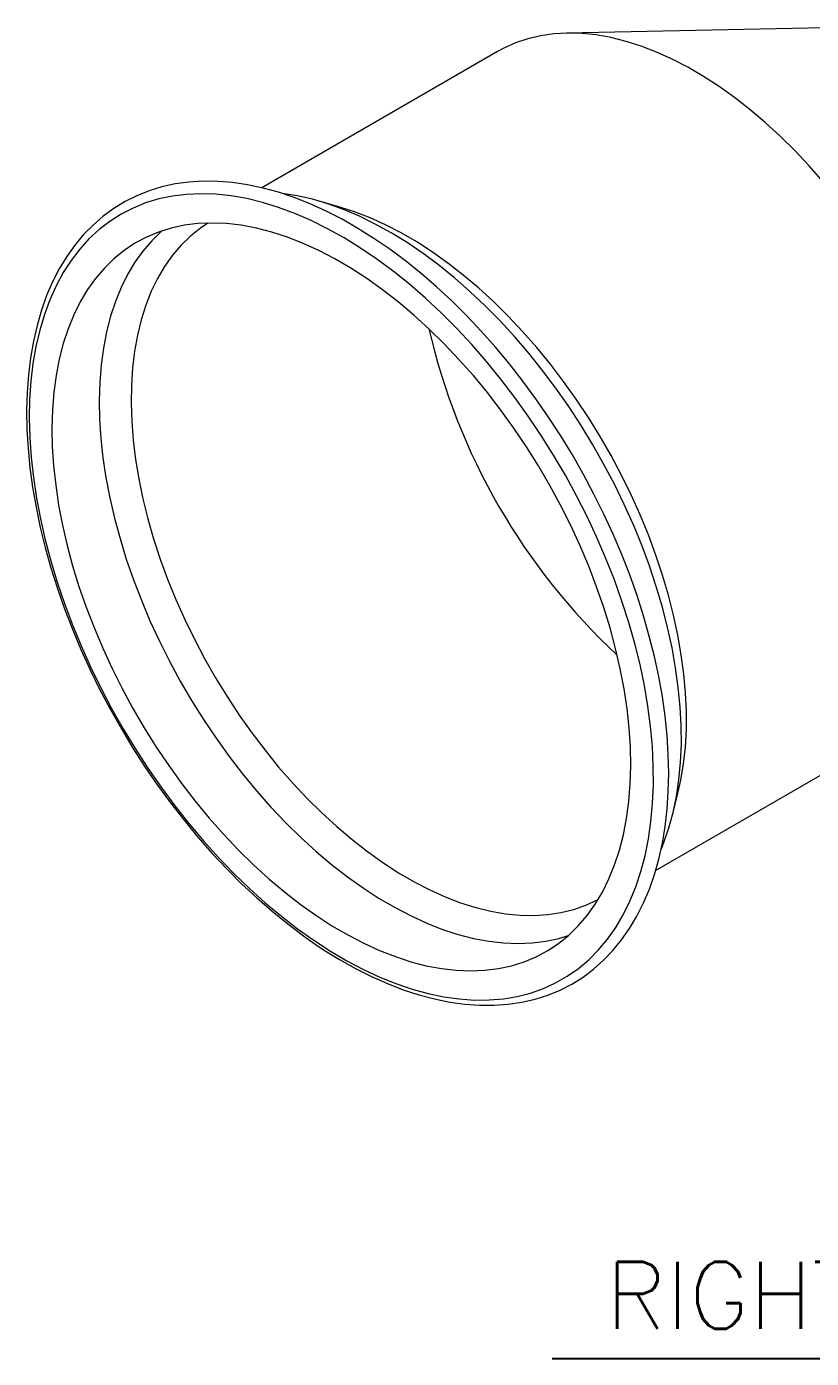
# Model space of a CAD drawing. Extents: x 11 to 120, y 2 to 94.
# Drawn here: x 73.14 to 81.93, y 59.18 to 74.1 of the extents above; entities that cross this region are included whole.
import ezdxf
from ezdxf.enums import TextEntityAlignment as Align

# ---------------------------------------------------------------- set-up
doc = ezdxf.new("R2010")
doc.units = 0
doc.header["$MEASUREMENT"] = 0
doc.linetypes.add('SLD-Solid', pattern=[0])
doc.layers.add('OBJECT', color=7, linetype='CONTINUOUS')
doc.styles.get("Standard").update_dxf_attribs({"font": 'SIMPLEX'})

msp = doc.modelspace()

# ---------------------------------------------------------------- linework, layer by layer
at = {"layer": 'OBJECT', "color": 7, "linetype": 'SLD-Solid', "lineweight": 15}
for p, q in [((82.741, 74.095), (79.187, 74.023)), ((78.415, 73.816), (75.772, 72.29)), ((76.647, 72.074), (76.403, 72.144)), ((80.185, 64.644), (82.829, 66.17)), ((80.375, 65.264), (80.436, 65.51))]:
    msp.add_line(p, q, dxfattribs=at)
at = {"layer": 'OBJECT', "color": 1}
msp.add_line((79.026, 59.18), (88.489, 59.18), dxfattribs=at)
at = {"layer": 'OBJECT', "color": 7, "linetype": 'SLD-Solid', "lineweight": 15, "flags": 128}
for points in [[(82.829, 66.17), (82.882, 66.202), (82.999, 66.285), (83.109, 66.379), (83.211, 66.485), (83.304, 66.602), (83.39, 66.729), (83.466, 66.867), (83.534, 67.014), (83.592, 67.171), (83.641, 67.337), (83.681, 67.511), (83.711, 67.693), (83.731, 67.882), (83.742, 68.078), (83.742, 68.279), (83.733, 68.486), (83.714, 68.698), (83.686, 68.914), (83.647, 69.134), (83.6, 69.356), (83.542, 69.58), (83.476, 69.805), (83.401, 70.031), (83.316, 70.257), (83.224, 70.482), (83.123, 70.706), (83.014, 70.927), (82.898, 71.145), (82.775, 71.36), (82.645, 71.571), (82.508, 71.776), (82.366, 71.976), (82.218, 72.169), (82.065, 72.356), (81.908, 72.535), (81.746, 72.707), (81.581, 72.87), (81.413, 73.023), (81.243, 73.167), (81.07, 73.302), (80.896, 73.425), (80.721, 73.538), (80.546, 73.64), (80.371, 73.731), (80.197, 73.809), (80.025, 73.876), (79.854, 73.93), (79.685, 73.972), (79.52, 74.002), (79.358, 74.019), (79.2, 74.023), (79.046, 74.014), (78.898, 73.993), (78.755, 73.959), (78.617, 73.913), (78.486, 73.855), (78.415, 73.816)], [(76.371, 63.82), (76.465, 63.757), (76.643, 63.647), (76.822, 63.546), (77.001, 63.456), (77.179, 63.377), (77.357, 63.308), (77.533, 63.251), (77.707, 63.205), (77.879, 63.17), (78.048, 63.146), (78.213, 63.134), (78.376, 63.134), (78.534, 63.146), (78.687, 63.168), (78.836, 63.203), (78.979, 63.248), (79.116, 63.305), (79.248, 63.372), (79.373, 63.451), (79.491, 63.539), (79.603, 63.638), (79.707, 63.748), (79.805, 63.867), (79.894, 63.995), (79.976, 64.134), (80.05, 64.281), (80.116, 64.436), (80.173, 64.6), (80.221, 64.772), (80.261, 64.951), (80.292, 65.138), (80.315, 65.33), (80.328, 65.529), (80.332, 65.733), (80.328, 65.942), (80.314, 66.155), (80.292, 66.372), (80.261, 66.592), (80.221, 66.816), (80.172, 67.041), (80.115, 67.268), (80.05, 67.497), (79.977, 67.725), (79.896, 67.954), (79.806, 68.183), (79.71, 68.41), (79.606, 68.636), (79.495, 68.859), (79.377, 69.08), (79.253, 69.298), (79.123, 69.511), (78.987, 69.721), (78.845, 69.925), (78.698, 70.124), (78.547, 70.318), (78.391, 70.505), (78.231, 70.686), (78.067, 70.859), (77.9, 71.024), (77.729, 71.182), (77.557, 71.331), (77.382, 71.471), (77.206, 71.603), (77.028, 71.724), (76.85, 71.836), (76.671, 71.938), (76.492, 72.03), (76.314, 72.111), (76.136, 72.181), (75.96, 72.24), (75.786, 72.288), (75.613, 72.324), (75.444, 72.349), (75.278, 72.362), (75.115, 72.364), (74.956, 72.354), (74.802, 72.333), (74.653, 72.3), (74.509, 72.257), (74.371, 72.201), (74.239, 72.135), (74.113, 72.059), (73.993, 71.971), (73.881, 71.873), (73.775, 71.766), (73.677, 71.648), (73.586, 71.52), (73.503, 71.384), (73.428, 71.238), (73.361, 71.083), (73.303, 70.92), (73.253, 70.749), (73.212, 70.571), (73.18, 70.386), (73.156, 70.194), (73.142, 69.996), (73.136, 69.793), (73.14, 69.585), (73.152, 69.372), (73.173, 69.156), (73.203, 68.936), (73.242, 68.713), (73.289, 68.487), (73.345, 68.261), (73.409, 68.032), (73.481, 67.804), (73.562, 67.575), (73.65, 67.346), (73.745, 67.119), (73.848, 66.893), (73.958, 66.669), (74.075, 66.448), (74.198, 66.23), (74.327, 66.015), (74.463, 65.805), (74.604, 65.6), (74.75, 65.4), (74.901, 65.206), (75.056, 65.018), (75.216, 64.836), (75.379, 64.662), (75.546, 64.496), (75.716, 64.337), (75.888, 64.187), (76.063, 64.045), (76.239, 63.912), (76.371, 63.82)], [(76.356, 63.862), (76.541, 63.742), (76.725, 63.634), (76.91, 63.537), (77.094, 63.451), (77.276, 63.377), (77.457, 63.316), (77.636, 63.267), (77.812, 63.23), (77.985, 63.205), (78.154, 63.193), (78.319, 63.194), (78.479, 63.207), (78.634, 63.233), (78.784, 63.271), (78.928, 63.322), (79.065, 63.385), (79.196, 63.46), (79.32, 63.547), (79.437, 63.645), (79.545, 63.755), (79.646, 63.875), (79.738, 64.007), (79.822, 64.148), (79.897, 64.3), (79.963, 64.461), (80.02, 64.631), (80.067, 64.81), (80.105, 64.997), (80.133, 65.191), (80.152, 65.393), (80.161, 65.601), (80.16, 65.814), (80.149, 66.033), (80.129, 66.257), (80.099, 66.485), (80.06, 66.716), (80.011, 66.95), (79.952, 67.186), (79.885, 67.423), (79.808, 67.661), (79.723, 67.9), (79.629, 68.138), (79.527, 68.374), (79.417, 68.609), (79.3, 68.841), (79.175, 69.071), (79.043, 69.296), (78.904, 69.517), (78.759, 69.733), (78.608, 69.943), (78.452, 70.147), (78.291, 70.344), (78.125, 70.534), (77.956, 70.716), (77.782, 70.889), (77.606, 71.054), (77.427, 71.21), (77.245, 71.355), (77.063, 71.491), (76.879, 71.616), (76.694, 71.73), (76.509, 71.832), (76.325, 71.924), (76.142, 72.003), (75.96, 72.071), (75.78, 72.126), (75.603, 72.17), (75.428, 72.2), (75.257, 72.218), (75.09, 72.224), (74.928, 72.217), (74.77, 72.198), (74.617, 72.165), (74.47, 72.121), (74.33, 72.064), (74.195, 71.995), (74.068, 71.914), (73.948, 71.822), (73.835, 71.718), (73.731, 71.602), (73.634, 71.476), (73.546, 71.34), (73.467, 71.193), (73.396, 71.037), (73.335, 70.871), (73.283, 70.696), (73.24, 70.514), (73.207, 70.323), (73.183, 70.125), (73.17, 69.92), (73.166, 69.709), (73.171, 69.493), (73.187, 69.271), (73.212, 69.046), (73.247, 68.816), (73.291, 68.584), (73.345, 68.349), (73.407, 68.112), (73.479, 67.874), (73.56, 67.635), (73.65, 67.397), (73.748, 67.16), (73.854, 66.924), (73.968, 66.69), (74.089, 66.46), (74.218, 66.232), (74.353, 66.009), (74.495, 65.791), (74.643, 65.578), (74.796, 65.37), (74.955, 65.17), (75.118, 64.976), (75.286, 64.79), (75.458, 64.612), (75.633, 64.443), (75.811, 64.283), (75.991, 64.132), (76.173, 63.992), (76.356, 63.862)], [(80.251, 64.888), (80.279, 64.958), (80.335, 65.121), (80.382, 65.293), (80.419, 65.473), (80.447, 65.661), (80.465, 65.856), (80.474, 66.057), (80.472, 66.264), (80.461, 66.477), (80.44, 66.694), (80.41, 66.915), (80.37, 67.139), (80.32, 67.366), (80.261, 67.595), (80.193, 67.825), (80.116, 68.055), (80.031, 68.286), (79.937, 68.516), (79.835, 68.744), (79.725, 68.97), (79.607, 69.193), (79.482, 69.413), (79.351, 69.629), (79.213, 69.84), (79.069, 70.045), (78.919, 70.244), (78.765, 70.437), (78.605, 70.623), (78.442, 70.8), (78.275, 70.97), (78.104, 71.13), (77.931, 71.282), (77.756, 71.423), (77.579, 71.555), (77.401, 71.676), (77.223, 71.786), (77.044, 71.884), (76.866, 71.972), (76.688, 72.047), (76.513, 72.11), (76.339, 72.162), (76.168, 72.2), (76.001, 72.227)], [(80.436, 65.51), (80.469, 65.656), (80.499, 65.838), (80.519, 66.027), (80.53, 66.223), (80.53, 66.425), (80.521, 66.632), (80.502, 66.844), (80.473, 67.06), (80.435, 67.279), (80.387, 67.502), (80.33, 67.726), (80.264, 67.951), (80.188, 68.177), (80.104, 68.403), (80.012, 68.628), (79.911, 68.851), (79.802, 69.073), (79.686, 69.291), (79.563, 69.506), (79.433, 69.716), (79.296, 69.922), (79.154, 70.121), (79.006, 70.315), (78.853, 70.502), (78.695, 70.681), (78.534, 70.852), (78.369, 71.015), (78.201, 71.169), (78.03, 71.313), (77.858, 71.447), (77.684, 71.571), (77.509, 71.684), (77.334, 71.786), (77.159, 71.876), (76.985, 71.955), (76.812, 72.021), (76.647, 72.074)], [(76.379, 64.142), (76.557, 64.026), (76.736, 63.922), (76.914, 63.829), (77.092, 63.748), (77.269, 63.679), (77.443, 63.622), (77.616, 63.578), (77.785, 63.546), (77.951, 63.527), (78.113, 63.521), (78.271, 63.527), (78.423, 63.546), (78.571, 63.578), (78.712, 63.622), (78.848, 63.678), (78.977, 63.747), (79.098, 63.828), (79.213, 63.921), (79.319, 64.025), (79.418, 64.14), (79.508, 64.266), (79.59, 64.403), (79.662, 64.549), (79.726, 64.706), (79.78, 64.871), (79.825, 65.045), (79.86, 65.227), (79.885, 65.417), (79.901, 65.613), (79.907, 65.816), (79.903, 66.025), (79.889, 66.238), (79.866, 66.457), (79.832, 66.679), (79.789, 66.904), (79.737, 67.131), (79.675, 67.361), (79.604, 67.591), (79.524, 67.822), (79.436, 68.052), (79.339, 68.282), (79.234, 68.509), (79.121, 68.735), (79, 68.957), (78.873, 69.175), (78.739, 69.389), (78.598, 69.597), (78.452, 69.8), (78.3, 69.997), (78.143, 70.187), (77.982, 70.369), (77.817, 70.543), (77.648, 70.708), (77.476, 70.865), (77.302, 71.012), (77.126, 71.148), (76.948, 71.275), (76.77, 71.39), (76.591, 71.494), (76.413, 71.587), (76.235, 71.668), (76.059, 71.737), (75.884, 71.794), (75.712, 71.838), (75.542, 71.87), (75.376, 71.889), (75.214, 71.895), (75.057, 71.889), (74.904, 71.87), (74.756, 71.839), (74.615, 71.794), (74.479, 71.738), (74.351, 71.669), (74.229, 71.588), (74.115, 71.496), (74.008, 71.391), (73.909, 71.276), (73.819, 71.15), (73.738, 71.013), (73.665, 70.867), (73.601, 70.711), (73.547, 70.545), (73.502, 70.371), (73.467, 70.189), (73.442, 70), (73.426, 69.803), (73.42, 69.6), (73.424, 69.391), (73.438, 69.178), (73.462, 68.959), (73.495, 68.737), (73.538, 68.512), (73.59, 68.285), (73.652, 68.055), (73.723, 67.825), (73.803, 67.594), (73.892, 67.364), (73.989, 67.134), (74.094, 66.907), (74.207, 66.682), (74.327, 66.46), (74.454, 66.241), (74.589, 66.027), (74.729, 65.819), (74.875, 65.616), (75.027, 65.419), (75.184, 65.229), (75.345, 65.047), (75.51, 64.873), (75.679, 64.708), (75.851, 64.551), (76.025, 64.405), (76.201, 64.268), (76.379, 64.142)], [(75.168, 71.895), (75.085, 71.839), (74.972, 71.749), (74.868, 71.647), (74.771, 71.534), (74.683, 71.41), (74.604, 71.275), (74.534, 71.131), (74.473, 70.976), (74.421, 70.813), (74.379, 70.641), (74.346, 70.462), (74.323, 70.274), (74.31, 70.08), (74.307, 69.88), (74.314, 69.674), (74.331, 69.463), (74.358, 69.247), (74.394, 69.029), (74.44, 68.807), (74.496, 68.583), (74.56, 68.358), (74.634, 68.132), (74.717, 67.906), (74.808, 67.681), (74.908, 67.457), (75.016, 67.236), (75.131, 67.017), (75.254, 66.802), (75.383, 66.591), (75.519, 66.385), (75.661, 66.185), (75.808, 65.99), (75.961, 65.803), (76.118, 65.623), (76.279, 65.452), (76.444, 65.289), (76.612, 65.135), (76.783, 64.99), (76.955, 64.856), (77.129, 64.732)], [(74.651, 71.807), (74.645, 71.802), (74.538, 71.698), (74.44, 71.582), (74.35, 71.456), (74.268, 71.32), (74.195, 71.173), (74.132, 71.017), (74.078, 70.851), (74.033, 70.677), (73.998, 70.495), (73.972, 70.306), (73.956, 70.109), (73.951, 69.906), (73.954, 69.698), (73.968, 69.484), (73.992, 69.266), (74.025, 69.044), (74.068, 68.818), (74.121, 68.591), (74.183, 68.362), (74.253, 68.131), (74.333, 67.9), (74.422, 67.67), (74.519, 67.441), (74.624, 67.213), (74.737, 66.988), (74.857, 66.766), (74.985, 66.547), (75.119, 66.334), (75.259, 66.125), (75.406, 65.922), (75.557, 65.725), (75.714, 65.536), (75.875, 65.353), (76.041, 65.179), (76.209, 65.014), (76.381, 64.857), (76.555, 64.711), (76.732, 64.574), (76.909, 64.448)], [(77.129, 64.732), (77.304, 64.619), (77.479, 64.517), (77.654, 64.427), (77.828, 64.349), (78, 64.283), (78.171, 64.229), (78.339, 64.188), (78.505, 64.159), (78.666, 64.143), (78.824, 64.14), (78.977, 64.15), (79.125, 64.172), (79.268, 64.208), (79.404, 64.255), (79.535, 64.315), (79.541, 64.319)], [(76.909, 64.448), (77.087, 64.332), (77.266, 64.228), (77.445, 64.135), (77.623, 64.054), (77.799, 63.985), (77.974, 63.929), (78.146, 63.884), (78.315, 63.852), (78.481, 63.833), (78.643, 63.827), (78.801, 63.833), (78.954, 63.852), (79.101, 63.884), (79.207, 63.915)]]:
    msp.add_lwpolyline(points, dxfattribs=at)
at = {"layer": 'OBJECT', "color": 7, "linetype": 'SLD-Solid', "lineweight": 15}
msp.add_arc((84.661, 72.325), 7.199, 192.9516, 227.0431, dxfattribs=at)

# ---------------------------------------------------------------- texts
at = {"layer": 'OBJECT', "color": 1}
msp.add_text('RIGHT SIDE VIEW', height=0.75, dxfattribs=at).set_placement((83.757, 59.511), align=Align.CENTER)

doc.saveas('drawing.dxf')
